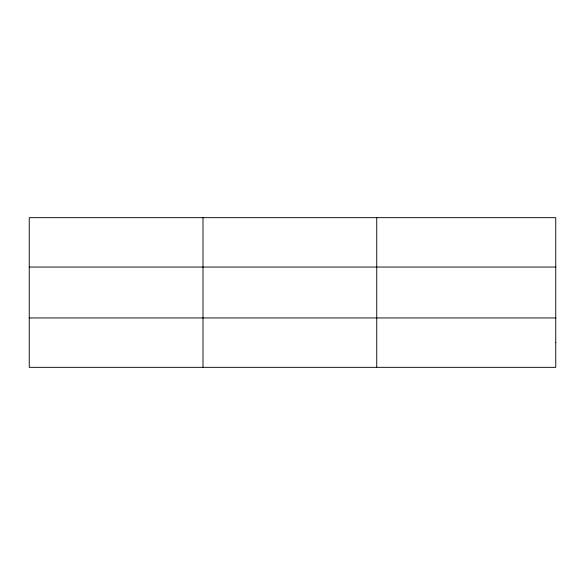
<?xml version="1.0" encoding="UTF-8"?>
<svg xmlns="http://www.w3.org/2000/svg" width="585" height="585" viewBox="0 0 585 585"><rect width="100%" height="100%" fill="white"/><g stroke="black" fill="none" stroke-linecap="round" stroke-linejoin="round"><path stroke-width="0.88" d="M202.995 367.336L202.995 217.664M376.74 367.336L376.74 217.664M29.25 267.052L555.75 267.052M29.25 317.947L555.75 317.947M555.75 342.642L555.75 367.336L29.25 367.336L29.25 217.664L555.75 217.664L555.75 342.642"/></g></svg>
